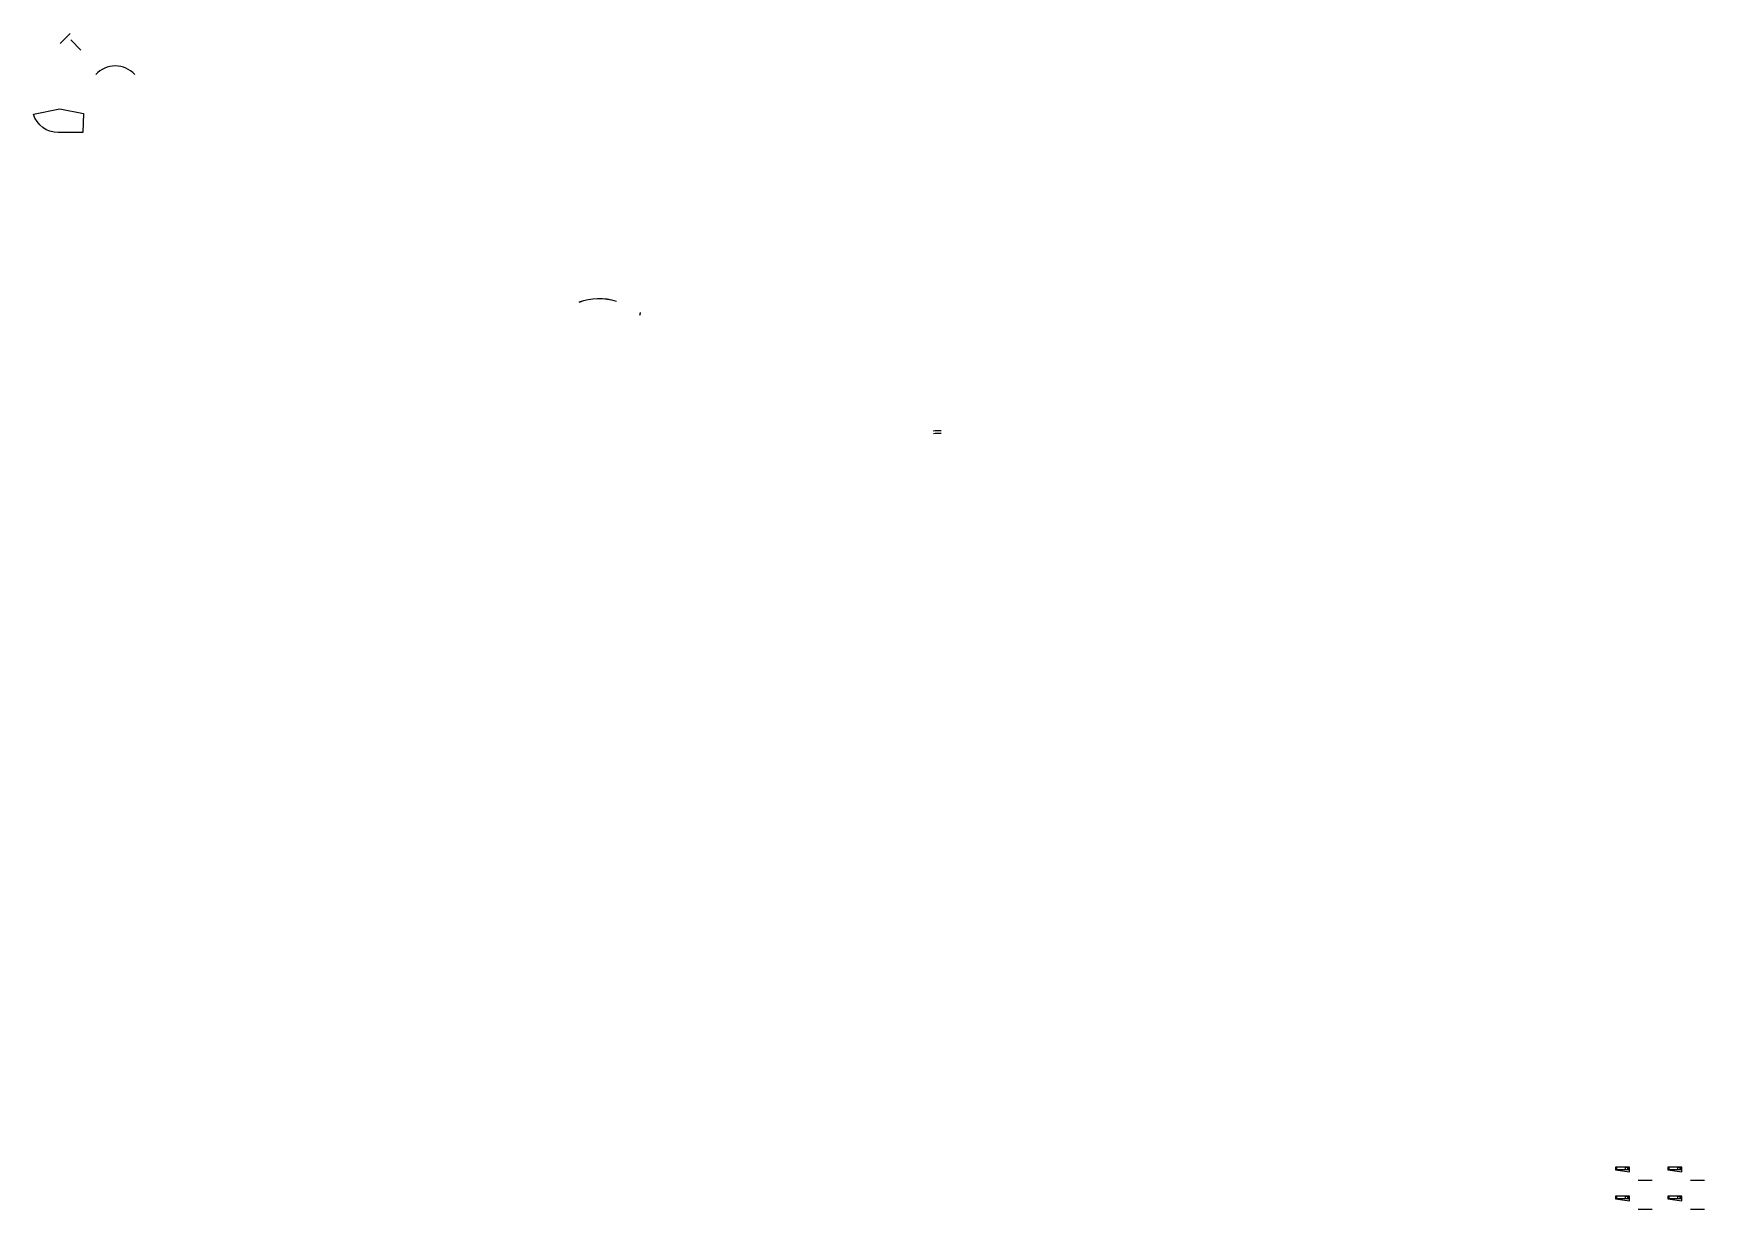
# Model space of a CAD drawing. Header units: millimetres. Extents: x -4891 to 112877, y -88929 to -6036.
import ezdxf

# ---------------------------------------------------------------- set-up
doc = ezdxf.new("R2010")
doc.units = ezdxf.units.MM
doc.layers.add('МДФ 10 мм', color=150, linetype='Continuous')
doc.layers.add('МДФ 16 мм', color=40, linetype='Continuous')

msp = doc.modelspace()

# ---------------------------------------------------------------- linework, layer by layer
at = {"linetype": 'Continuous'}
for p, q in [((-3003, -6743), (-2296, -6036)), ((-2253, -6498), (-1546, -7206))]:
    msp.add_line(p, q, dxfattribs=at)
msp.add_lwpolyline([(-3030, -11345), (-1367, -11674), (-1414, -13029), (-3141, -13029, -0.3326097), (-4891, -11720)], format="xyb", close=True, dxfattribs=at)
at = {"linetype": 'Continuous', "elevation": 3475}
msp.add_lwpolyline([(36196, -24923), (36194, -24929)], dxfattribs=at)
at = {"linetype": 'Continuous'}
for centre, radius, start, end in [((878, -10189), 1861, 42.63309, 137.36691), ((34962, -28846, 4450), 4112, 72.53151, 110.14995), ((34962, -28846, 4450), 4109, 72.53151, 110.14995)]:
    msp.add_arc(centre, radius, start, end, dxfattribs=at)
at = {"layer": 'МДФ 10 мм', "linetype": 'Continuous'}
for p, q in [((108188, -86874, 4450), (108188, -86884, 4450)), ((109188, -86874, 4450), (108188, -86874, 4450)), ((108188, -86874, 4450), (108188, -86884, 4450)), ((109188, -86874, 4450), (108188, -86874, 4450)), ((111877, -86874, 4450), (111877, -86884, 4450)), ((112877, -86874, 4450), (111877, -86874, 4450)), ((111877, -86874, 4450), (111877, -86884, 4450)), ((112877, -86874, 4450), (111877, -86874, 4450)), ((108188, -88919, 4450), (108188, -88929, 4450)), ((109188, -88919, 4450), (108188, -88919, 4450)), ((108188, -88919, 4450), (108188, -88929, 4450)), ((109188, -88919, 4450), (108188, -88919, 4450)), ((111877, -88919, 4450), (111877, -88929, 4450)), ((112877, -88919, 4450), (111877, -88919, 4450)), ((111877, -88919, 4450), (111877, -88929, 4450)), ((112877, -88919, 4450), (111877, -88919, 4450))]:
    msp.add_line(p, q, dxfattribs=at)
at = {"layer": 'МДФ 10 мм', "linetype": 'Continuous', "extrusion": (-2.44921e-16, -1, 0)}
for p, q in [((108188, -86884, 3980), (108188, -86884, 4450)), ((108284, -86884, 3980), (108188, -86884, 3980)), ((108188, -86884, 3980), (108188, -86884, 4450)), ((108284, -86884, 3980), (108188, -86884, 3980)), ((109188, -86884, 2500), (108284, -86884, 2500)), ((108284, -86884, 2500), (108284, -86884, 3980)), ((109188, -86884, 2500), (108284, -86884, 2500)), ((108284, -86884, 2500), (108284, -86884, 3980)), ((111877, -86884, 3980), (111877, -86884, 4450)), ((111973, -86884, 3980), (111877, -86884, 3980)), ((111877, -86884, 3980), (111877, -86884, 4450)), ((111973, -86884, 3980), (111877, -86884, 3980)), ((112877, -86884, 2500), (111973, -86884, 2500)), ((111973, -86884, 2500), (111973, -86884, 3980)), ((112877, -86884, 2500), (111973, -86884, 2500)), ((111973, -86884, 2500), (111973, -86884, 3980)), ((108188, -88929, 3980), (108188, -88929, 4450)), ((108284, -88929, 3980), (108188, -88929, 3980)), ((108188, -88929, 3980), (108188, -88929, 4450)), ((108284, -88929, 3980), (108188, -88929, 3980)), ((109188, -88929, 2500), (108284, -88929, 2500)), ((108284, -88929, 2500), (108284, -88929, 3980)), ((109188, -88929, 2500), (108284, -88929, 2500)), ((108284, -88929, 2500), (108284, -88929, 3980)), ((111877, -88929, 3980), (111877, -88929, 4450)), ((111973, -88929, 3980), (111877, -88929, 3980)), ((111877, -88929, 3980), (111877, -88929, 4450)), ((111973, -88929, 3980), (111877, -88929, 3980)), ((112877, -88929, 2500), (111973, -88929, 2500)), ((111973, -88929, 2500), (111973, -88929, 3980)), ((112877, -88929, 2500), (111973, -88929, 2500)), ((111973, -88929, 2500), (111973, -88929, 3980))]:
    msp.add_line(p, q, dxfattribs=at)
at = {"layer": 'МДФ 10 мм', "linetype": 'Continuous', "extrusion": (1, -2.44921e-16, 0)}
for p, q in [((109188, -86874, 2500), (109188, -86874, 4450)), ((109188, -86874, 2500), (109188, -86874, 4450)), ((112877, -86874, 2500), (112877, -86874, 4450)), ((112877, -86874, 2500), (112877, -86874, 4450)), ((109188, -88919, 2500), (109188, -88919, 4450)), ((109188, -88919, 2500), (109188, -88919, 4450)), ((112877, -88919, 2500), (112877, -88919, 4450)), ((112877, -88919, 2500), (112877, -88919, 4450))]:
    msp.add_line(p, q, dxfattribs=at)
at = {"layer": 'МДФ 16 мм', "linetype": 'Continuous', "extrusion": (-0.938794, 0.344478, 0)}
msp.add_line((37817, -25890, 4434), (37817, -25890, 3508), dxfattribs=at)
at = {"layer": 'МДФ 16 мм', "linetype": 'Continuous'}
for p, q in [((37832, -25895, 4434), (37897, -25719, 4434)), ((107278, -85948, 3248), (107578, -85948, 3248)), ((110967, -85948, 3248), (111267, -85948, 3248)), ((107536, -85995, 3248), (107451, -85995, 3248)), ((107536, -86080, 3248), (107536, -85995, 3248)), ((111225, -85995, 3248), (111140, -85995, 3248)), ((111225, -86080, 3248), (111225, -85995, 3248)), ((107278, -87993, 3248), (107578, -87993, 3248)), ((107536, -88040, 3248), (107451, -88040, 3248)), ((107536, -88125, 3248), (107536, -88040, 3248)), ((110967, -87993, 3248), (111267, -87993, 3248)), ((111225, -88040, 3248), (111140, -88040, 3248)), ((111225, -88125, 3248), (111225, -88040, 3248))]:
    msp.add_line(p, q, dxfattribs=at)
at = {"layer": 'МДФ 16 мм', "linetype": 'Continuous', "extrusion": (-1, 6.12303e-17, 0)}
for p, q in [((106610, -85948, 3996), (106610, -85948, 3980)), ((106690, -85948, 2516), (106690, -85948, 2500)), ((106690, -86128, 2516), (106690, -85948, 2516)), ((107278, -85948, 3232), (107278, -86128, 3232)), ((107278, -85948, 3248), (107278, -85948, 3232)), ((110299, -85948, 3996), (110299, -85948, 3980)), ((110379, -85948, 2516), (110379, -85948, 2500)), ((110379, -86128, 2516), (110379, -85948, 2516)), ((110967, -85948, 3232), (110967, -86128, 3232)), ((110967, -85948, 3248), (110967, -85948, 3232)), ((106610, -87993, 3996), (106610, -87993, 3980)), ((106690, -87993, 2516), (106690, -87993, 2500)), ((106690, -88173, 2516), (106690, -87993, 2516)), ((107278, -87993, 3232), (107278, -88173, 3232)), ((107278, -87993, 3248), (107278, -87993, 3232)), ((110299, -87993, 3996), (110299, -87993, 3980)), ((110379, -87993, 2516), (110379, -87993, 2500)), ((110379, -88173, 2516), (110379, -87993, 2516)), ((110967, -87993, 3232), (110967, -88173, 3232)), ((110967, -87993, 3248), (110967, -87993, 3232))]:
    msp.add_line(p, q, dxfattribs=at)
at = {"layer": 'МДФ 16 мм', "linetype": 'Continuous', "extrusion": (0, 0, -1)}
for p, q in [((107578, -85948, 3980), (106610, -85948, 3980)), ((106610, -85948, 3980), (106610, -86128, 3980)), ((107578, -86278, 3980), (107578, -85948, 3980)), ((111267, -85948, 3980), (110299, -85948, 3980)), ((110299, -85948, 3980), (110299, -86128, 3980)), ((111267, -86278, 3980), (111267, -85948, 3980)), ((106610, -86128, 3980), (107578, -86278, 3980)), ((107451, -85995, 2500), (107451, -86080, 2500)), ((107536, -85995, 2500), (107451, -85995, 2500)), ((110299, -86128, 3980), (111267, -86278, 3980)), ((111140, -85995, 2500), (111140, -86080, 2500)), ((111225, -85995, 2500), (111140, -85995, 2500)), ((107578, -87993, 3980), (106610, -87993, 3980)), ((106610, -87993, 3980), (106610, -88173, 3980)), ((106610, -88173, 3980), (107578, -88323, 3980)), ((107451, -88040, 2500), (107451, -88125, 2500)), ((107536, -88040, 2500), (107451, -88040, 2500)), ((107578, -88323, 3980), (107578, -87993, 3980)), ((111267, -87993, 3980), (110299, -87993, 3980)), ((110299, -87993, 3980), (110299, -88173, 3980)), ((110299, -88173, 3980), (111267, -88323, 3980)), ((111140, -88040, 2500), (111140, -88125, 2500)), ((111225, -88040, 2500), (111140, -88040, 2500)), ((111267, -88323, 3980), (111267, -87993, 3980))]:
    msp.add_line(p, q, dxfattribs=at)
at = {"layer": 'МДФ 16 мм', "linetype": 'Continuous', "extrusion": (-2.44921e-16, -1, 0)}
for p, q in [((107594, -86128, 2516), (106690, -86128, 2516)), ((111283, -86128, 2516), (110379, -86128, 2516)), ((107594, -88173, 2516), (106690, -88173, 2516)), ((111283, -88173, 2516), (110379, -88173, 2516))]:
    msp.add_line(p, q, dxfattribs=at)
at = {"layer": 'МДФ 16 мм', "linetype": 'Continuous'}
for radius, end in [(3918, 70.08402), (4106, 70.07331)]:
    msp.add_arc((36482, -29574, 4434), radius, 69.85006, end, dxfattribs=at)
at = {"layer": 'МДФ 16 мм', "linetype": 'Continuous', "extrusion": (0, 0, -1)}
for radius, end in [(4106, 89.99805), (4106, 89.99805), (4106, 89.99805), (4106, 89.99805), (3918, 89.99795), (3918, 89.99795), (3918, 89.99795), (3918, 89.99795)]:
    msp.add_arc((-59071, -38116, -4434), radius, 82.10203, end, dxfattribs=at)

doc.saveas('drawing.dxf')
